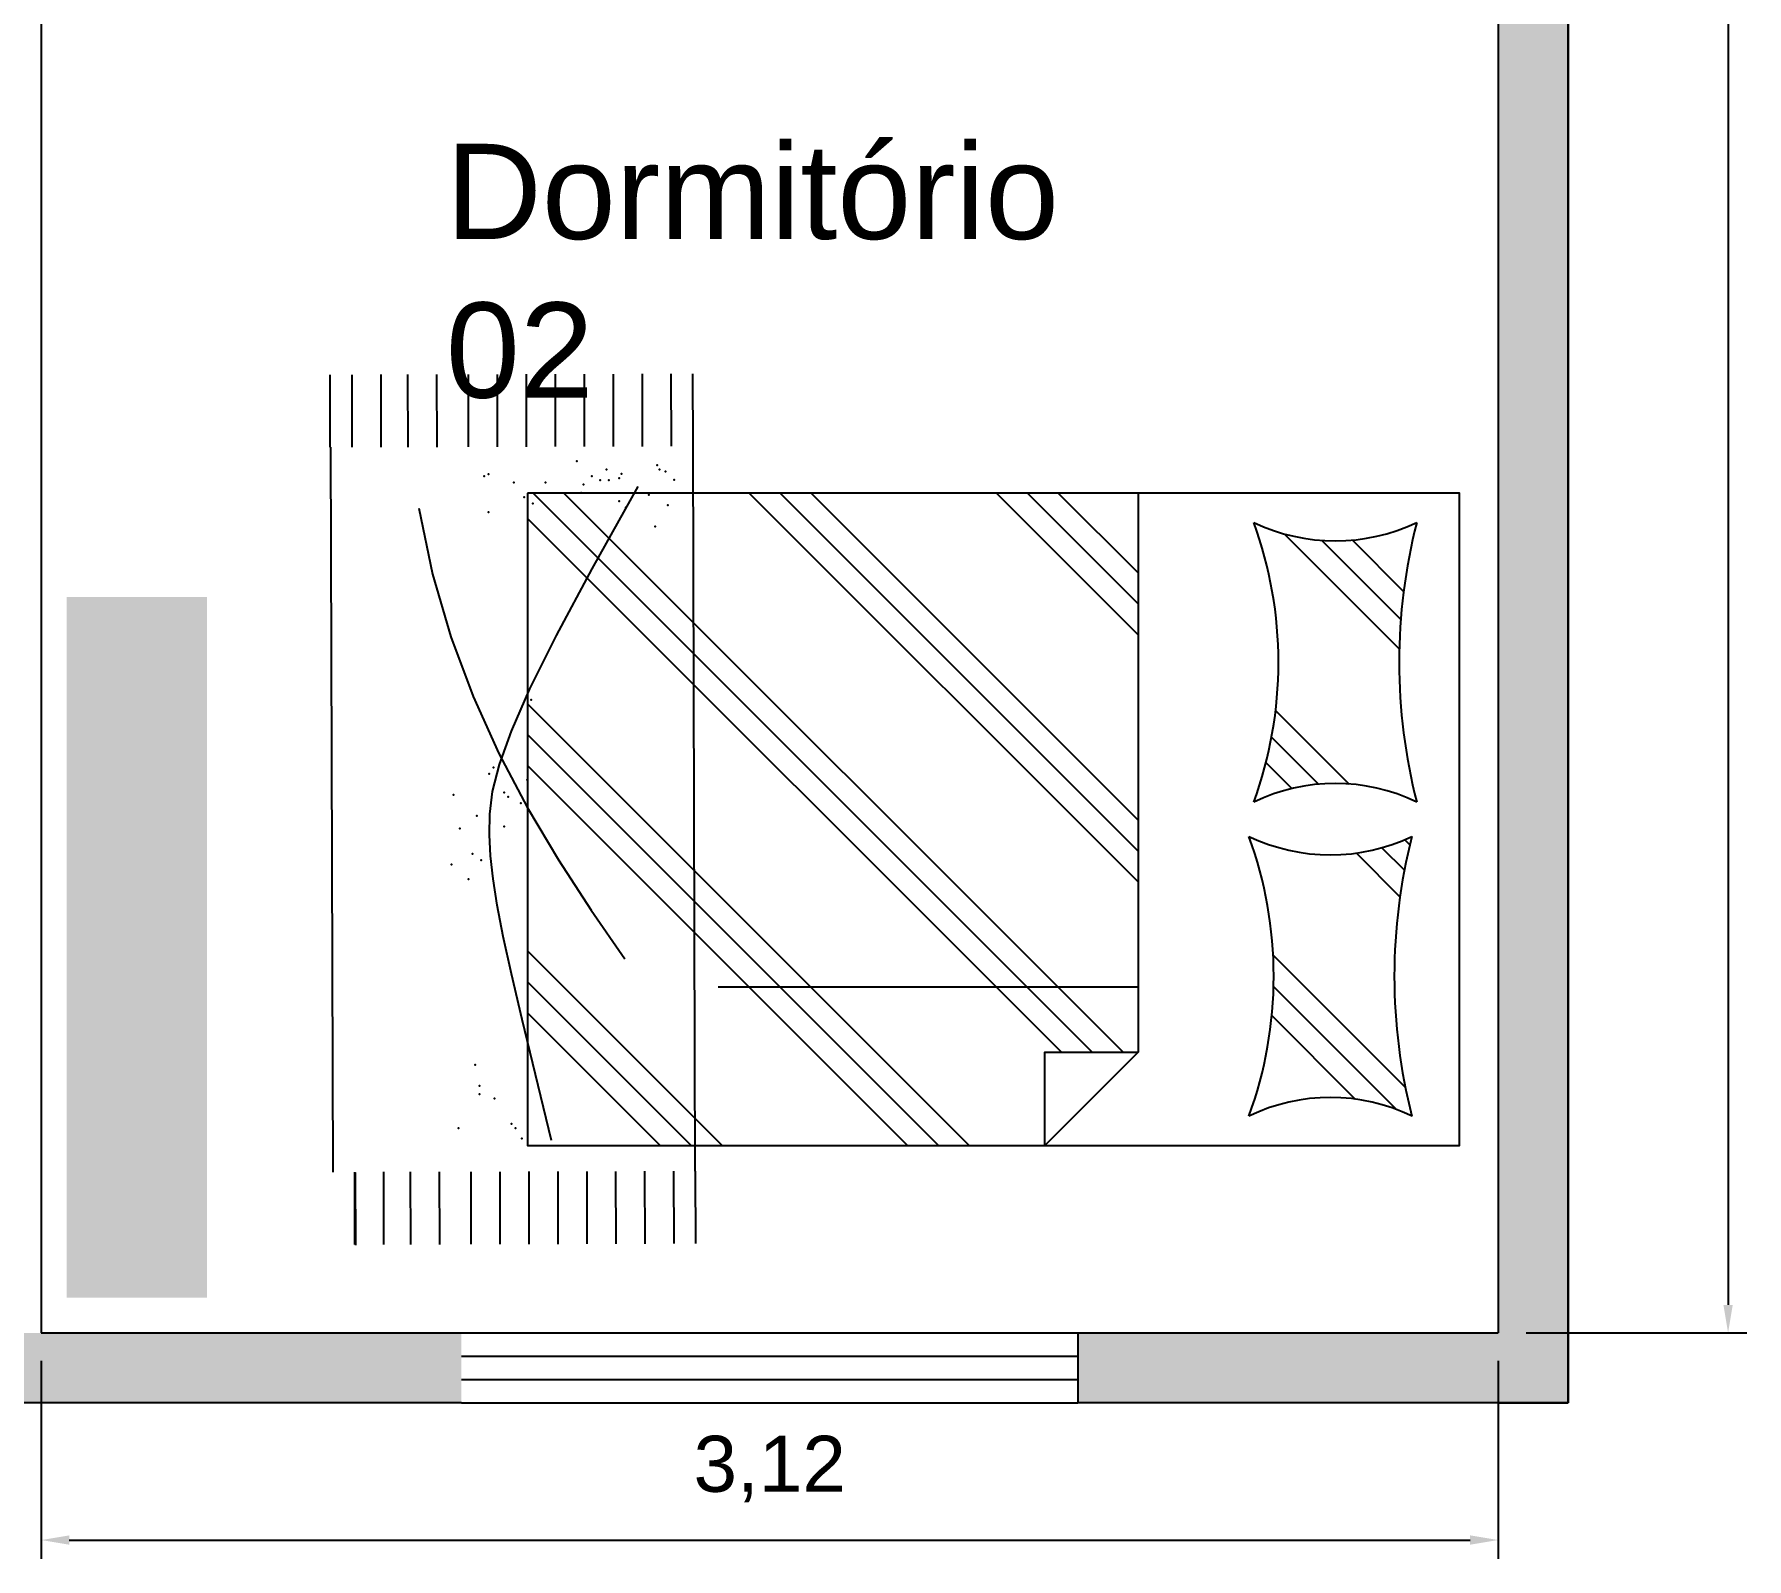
# Model space of a CAD drawing. Header units: millimetres. Extents: x 1389 to 2186, y 2011 to 2343.
# Drawn here: x 1392.676 to 1396.344, y 2332.944 to 2336.208 of the extents above; entities that cross this region are included whole.
import ezdxf

# ---------------------------------------------------------------- set-up
doc = ezdxf.new("R2010")
doc.units = ezdxf.units.MM
for name, color, linetype in [('cotas', 4, 'Continuous'), ('janelas', 253, 'Continuous'), ('moveis', 240, 'Continuous'), ('paredes', 250, 'Continuous')]:
    doc.layers.add(name, color=color, linetype=linetype)
doc.layers.add('PDF_Text', color=7, linetype='Continuous', true_color=0x0044a3)
doc.styles.add('Annotative', font='arial.ttf')
doc.styles.get("Standard").update_dxf_attribs({"font": 'arial.ttf'})
doc.dimstyles.new('ISO-25', dxfattribs={"dimscale": 0.2, "dimtxt": 0.6, "dimasz": 0.3, "dimexe": 0.2, "dimexo": 0.3, "dimgap": 0.4, "dimtad": 1, "dimtoh": 1, "dimtxsty": 'Standard', "dimcen": -0.3, "dimadec": 0, "dimazin": 0, "dimtfac": 1, "dimtmove": 1, "dimatfit": 3, "dimfxl": 1, "dimarcsym": 0})

# ---------------------------------------------------------------- blocks, each defined once
blk = doc.blocks.new('*X19')
at = {"color": 0}
for p, q in [((3.451, 4.1139), (3.4619, 4.1248)), ((2.7951, 3.8557), (3.0413, 4.1019)), ((2.8082, 4.0014), (2.918, 4.1112)), ((2.8088, 3.9358), (2.9782, 4.1051)), ((3.4682, 4.0648), (3.5164, 4.113)), ((3.4797, 4.01), (3.5732, 4.1035)), ((3.6987, 3.8313), (3.9826, 4.1152)), ((3.7659, 3.8322), (4.0298, 4.0961)), ((3.8284, 3.8284), (4.0075, 4.0075)), ((3.1736, 3.8365), (3.3314, 3.9943)), ((3.2311, 3.8277), (3.3319, 3.9285)), ((3.2854, 3.8158), (3.3412, 3.8715))]:
    blk.add_line(p, q, dxfattribs=at)
blk = doc.blocks.new('*X18')
at = {"color": 0}
for p, q in [((2.7071, 2.7071), (3.5414, 3.5414)), ((2.7071, 3.2375), (3.0111, 3.5414)), ((2.7071, 2.7734), (3.4752, 3.5414)), ((2.7071, 3.3038), (2.9448, 3.5414)), ((2.7071, 2.8397), (3.4089, 3.5414)), ((2.7071, 3.3701), (2.8785, 3.5414)), ((2.7071, 2.3094), (3.9071, 3.5094)), ((2.7071, 2.2431), (3.9071, 3.4431)), ((2.7615, 2.2312), (3.9071, 3.3768)), ((3.1592, 2.2312), (4.1071, 3.1791)), ((3.2255, 2.2312), (4.1071, 3.1128)), ((3.2918, 2.2312), (4.1071, 3.0465)), ((3.6896, 2.2312), (4.1071, 2.6487)), ((3.7559, 2.2312), (4.1071, 2.5824)), ((3.8222, 2.2312), (4.1071, 2.5161))]:
    blk.add_line(p, q, dxfattribs=at)
blk = doc.blocks.new('tapete1')
at = {"layer": 'moveis'}
for p, q in [((2190.521, 2005.8544), (2190.5206, 2006.0096)), ((2190.5681, 2005.8545), (2190.5677, 2006.0097)), ((2190.6302, 2005.8547), (2190.6297, 2006.0099)), ((2190.6875, 2005.8548), (2190.687, 2006.0101)), ((2190.7496, 2005.855), (2190.7491, 2006.0102)), ((2190.8171, 2005.8552), (2190.8166, 2006.0104)), ((2190.8792, 2005.8554), (2190.8787, 2006.0106)), ((2190.9413, 2005.8556), (2190.9408, 2006.0108)), ((2191.0033, 2005.8558), (2191.0029, 2006.011)), ((2191.0654, 2005.8559), (2191.065, 2006.0112)), ((2191.1275, 2005.8561), (2191.1271, 2006.0113)), ((2191.1896, 2005.8563), (2191.1892, 2006.0115)), ((2191.2517, 2005.8565), (2191.2512, 2006.0117)), ((2191.2977, 2005.8566), (2191.2973, 2006.0118)), ((2190.5217, 2005.8544), (2190.5262, 2004.3022)), ((2191.3023, 2004.3045), (2191.2977, 2005.8566)), ((2190.7105, 2005.7241), (2190.7399, 2005.5824)), ((2190.7399, 2005.5824), (2190.7791, 2005.4482)), ((2190.7791, 2005.4482), (2190.8269, 2005.3206)), ((2190.8269, 2005.3206), (2190.8821, 2005.199)), ((2190.8821, 2005.199), (2190.9433, 2005.0827)), ((2190.9433, 2005.0827), (2191.0095, 2004.9711)), ((2191.0095, 2004.9711), (2191.0794, 2004.8633)), ((2191.0794, 2004.8633), (2191.1518, 2004.7588)), ((2190.5726, 2004.3024), (2190.5731, 2004.1472)), ((2190.5745, 2004.3014), (2190.575, 2004.1462)), ((2190.6347, 2004.3026), (2190.6352, 2004.1473)), ((2190.692, 2004.3027), (2190.6925, 2004.1475)), ((2190.7541, 2004.3029), (2190.7546, 2004.1477)), ((2190.8216, 2004.3031), (2190.8221, 2004.1479)), ((2190.8837, 2004.3033), (2190.8841, 2004.1481)), ((2190.9458, 2004.3035), (2190.9462, 2004.1482)), ((2191.0079, 2004.3036), (2191.0083, 2004.1484)), ((2191.07, 2004.3038), (2191.0704, 2004.1486)), ((2191.132, 2004.304), (2191.1325, 2004.1488)), ((2191.1941, 2004.3042), (2191.1946, 2004.149)), ((2191.2562, 2004.3044), (2191.2567, 2004.1492)), ((2191.3023, 2004.3045), (2191.3027, 2004.1493))]:
    blk.add_line(p, q, dxfattribs=at)
blk.add_lwpolyline([(2190.9947, 2004.37), (2190.9602, 2004.5112), (2190.9318, 2004.629), (2190.9091, 2004.7266), (2190.8914, 2004.8072), (2190.8784, 2004.8741), (2190.8694, 2004.9304), (2190.864, 2004.9795), (2190.8617, 2005.0245), (2190.8625, 2005.0689), (2190.8686, 2005.1174), (2190.8831, 2005.175), (2190.9088, 2005.2465), (2190.9485, 2005.3369), (2191.0051, 2005.4511), (2191.0814, 2005.594), (2191.1805, 2005.7706)], dxfattribs=at)
for p in [(2191.0492, 2005.8245), (2191.221, 2005.8159), (2191.221, 2005.8159), (2190.8504, 2005.7923), (2190.8594, 2005.7968), (2190.9137, 2005.7789), (2190.9815, 2005.7791), (2191.081, 2005.7929), (2191.0991, 2005.7839), (2191.1126, 2005.8066), (2191.1171, 2005.784), (2191.1397, 2005.7886), (2191.1442, 2005.7976), (2191.2256, 2005.8069), (2191.2391, 2005.8024), (2191.2573, 2005.7844), (2190.9364, 2005.7473), (2191.0585, 2005.7567), (2191.0629, 2005.7748), (2191.2031, 2005.7526), (2190.8597, 2005.7155), (2190.9545, 2005.7338), (2191.1399, 2005.7389), (2191.1535, 2005.7254), (2191.2439, 2005.7302), (2191.2169, 2005.6849), (2190.9512, 2005.3138), (2190.8613, 2005.1555), (2190.8703, 2005.169), (2190.9427, 2005.1421), (2190.7846, 2005.1101), (2190.8931, 2005.1149), (2190.9021, 2005.1059), (2190.9293, 2005.0924), (2190.8344, 2005.065), (2190.7984, 2005.0378), (2190.8933, 2005.0426), (2190.8256, 2004.9837), (2190.7805, 2004.961), (2190.8438, 2004.9702), (2190.8167, 2004.9295), (2190.8315, 2004.5321), (2190.8406, 2004.4869), (2190.8407, 2004.4689), (2190.8724, 2004.4599), (2190.7957, 2004.3965), (2190.9087, 2004.4058), (2190.9178, 2004.3968), (2190.9314, 2004.3743)]:
    blk.add_point(p, dxfattribs=at)
blk = doc.blocks.new('*D31')
at = {"layer": 'cotas', "color": 0, "lineweight": -2, "transparency": 16777216}
for p, q in [((1392.6914, 2333.3672), (1392.6914, 2332.9437)), ((1395.8114, 2333.3672), (1395.8114, 2332.9437)), ((1392.7514, 2332.9837), (1395.7514, 2332.9837))]:
    blk.add_line(p, q, dxfattribs=at)
at = {"layer": 'cotas', "color": 0, "transparency": 16777216}
for points in [[(1392.7514, 2332.9937), (1392.7514, 2332.9737), (1392.6914, 2332.9837)], [(1395.7514, 2332.9937), (1395.7514, 2332.9737), (1395.8114, 2332.9837)]]:
    blk.add_solid(points, dxfattribs=at)
at = {"layer": 'Defpoints', "color": 0, "transparency": 16777216}
for p in [(1392.6914, 2333.4272), (1395.8114, 2333.4272), (1395.8114, 2332.9837)]:
    blk.add_point(p, dxfattribs=at)
at = {"layer": 'cotas', "color": 0, "transparency": 16777216, "insert": (1394.2514, 2333.1358), "char_height": 0.12, "attachment_point": 5}
blk.add_mtext('3,12', dxfattribs=at)
blk = doc.blocks.new('*D33')
at = {"layer": 'cotas', "color": 0, "lineweight": -2, "transparency": 16777216}
for p, q in [((1395.8714, 2340.7372), (1396.3438, 2340.7372)), ((1396.3038, 2340.6772), (1396.3038, 2333.4872)), ((1395.8714, 2333.4272), (1396.3438, 2333.4272))]:
    blk.add_line(p, q, dxfattribs=at)
at = {"layer": 'cotas', "color": 0, "transparency": 16777216}
for points in [[(1396.2938, 2340.6772), (1396.3138, 2340.6772), (1396.3038, 2340.7372)], [(1396.2938, 2333.4872), (1396.3138, 2333.4872), (1396.3038, 2333.4272)]]:
    blk.add_solid(points, dxfattribs=at)
at = {"layer": 'Defpoints', "color": 0, "transparency": 16777216}
for p in [(1395.8114, 2340.7372), (1395.8114, 2333.4272), (1396.3038, 2333.4272)]:
    blk.add_point(p, dxfattribs=at)
at = {"layer": 'cotas', "color": 0, "transparency": 16777216, "insert": (1396.1517, 2337.0822), "char_height": 0.12, "attachment_point": 5, "rotation": 90}
blk.add_mtext('7,31', dxfattribs=at)

msp = doc.modelspace()

# ---------------------------------------------------------------- hatches: boundary and pattern name
at = {"true_color": 0x000000}
h = msp.add_hatch(color=18, dxfattribs=at)
h.dxf.hatch_style = 1
h.paths.add_polyline_path([(1395.9614, 2336.6972), (1395.8114, 2336.6972), (1395.8114, 2333.2772), (1395.9614, 2333.2772)])
h.paths.add_polyline_path([(1395.8114, 2337.5972), (1395.9614, 2337.5972), (1395.9614, 2340.8872), (1395.8114, 2340.8872)])
h = msp.add_hatch(color=18, dxfattribs=at)
h.dxf.hatch_style = 1
h.paths.add_polyline_path([(1394.9114, 2333.4272), (1394.9114, 2333.2772), (1395.8114, 2333.2772), (1395.8114, 2333.4272)])
h.paths.add_polyline_path([(1392.4814, 2333.4272), (1392.4814, 2333.2772), (1393.5914, 2333.2772), (1393.5914, 2333.4272)])
h.paths.add_polyline_path([(1389.8614, 2333.2772), (1389.8614, 2333.4272), (1389.7114, 2333.4272), (1389.7114, 2333.278)])
at = {"layer": 'moveis'}
h = msp.add_hatch(dxfattribs=at)
h.set_pattern_fill('ANGLE', color=256)
h.set_pattern_definition([(0, (-792.646, 329.469), (0, 6.985), [5.08, -1.905]), (90, (-792.646, 329.469), (-6.985, 4e-16), [5.08, -1.905])])
h.paths.add_polyline_path([(1395.0403, 2335.2255), (1394.1376, 2335.2255), (1394.1417, 2333.8285), (1394.8408, 2333.8285), (1394.8408, 2334.0281), (1395.0403, 2334.0281)])
at = {"layer": 'moveis', "true_color": 0x991b1e}
h = msp.add_hatch(color=244, dxfattribs=at)
h.dxf.hatch_style = 1
h.paths.add_polyline_path([(1393.0461, 2335.0027), (1392.7461, 2335.0027), (1392.7461, 2333.5027), (1393.0461, 2333.5027)])

# ---------------------------------------------------------------- linework, layer by layer
for p, q in [((1395.9614, 2336.6972), (1395.9614, 2333.2772)), ((1392.6914, 2336.3472), (1392.6914, 2333.4272)), ((1395.8114, 2336.3172), (1395.8114, 2333.4272)), ((1392.6914, 2333.4272), (1393.5914, 2333.4272)), ((1394.9114, 2333.4272), (1395.8114, 2333.4272)), ((1394.9114, 2333.4272), (1394.9114, 2333.2772)), ((1393.5914, 2333.2772), (1392.4814, 2333.2772)), ((1395.9614, 2333.2772), (1394.9114, 2333.2772))]:
    msp.add_line(p, q)
at = {"layer": 'janelas'}
for p, q in [((1393.5914, 2333.4272), (1394.9114, 2333.4272)), ((1394.9114, 2333.4272), (1394.9114, 2333.2772)), ((1393.5914, 2333.3772), (1394.9114, 2333.3772)), ((1393.5914, 2333.3272), (1394.9114, 2333.3272)), ((1393.5914, 2333.2772), (1394.9114, 2333.2772))]:
    msp.add_line(p, q, dxfattribs=at)
at = {"layer": 'moveis'}
msp.add_lwpolyline([(1393.7329, 2335.2255), (1393.7329, 2333.8285), (1395.7286, 2333.8285), (1395.7286, 2335.2255)], close=True, dxfattribs=at)
msp.add_lwpolyline([(1395.0403, 2335.2255), (1395.0403, 2334.0281), (1394.8408, 2333.8285), (1394.8408, 2334.0281), (1395.0403, 2334.0281)], dxfattribs=at)
for centre, radius, start, end in [((1395.4625, 2335.5297), 0.4066, 244.568, 295.432), ((1394.4698, 2334.8631), 0.8712, 339.9014, 20.0986), ((1396.8018, 2334.8631), 1.2025, 165.5843, 194.4157), ((1395.4625, 2334.2028), 0.401, 64.1834, 115.8166), ((1395.4523, 2334.8575), 0.4066, 244.568, 295.432), ((1394.4596, 2334.1909), 0.8712, 339.9014, 20.0986), ((1396.7915, 2334.1909), 1.2025, 165.5843, 194.4157), ((1395.4523, 2333.5305), 0.401, 64.1834, 115.8166)]:
    msp.add_arc(centre, radius, start, end, dxfattribs=at)
at = {"layer": 'paredes'}
for p, q in [((1395.9614, 2333.2772), (1395.9614, 2336.6972)), ((1395.8114, 2333.2772), (1395.9614, 2333.2772))]:
    msp.add_line(p, q, dxfattribs=at)

# ---------------------------------------------------------------- block references
at = {"layer": 'moveis', "xscale": 0.9978754418076882, "yscale": 0.9978754418076882, "zscale": 0.9978754418076882, "rotation": 270}
for name in ['*X18', '*X19']:
    msp.add_blockref(name, (1391.5064, 2337.9269), dxfattribs=at)
at = {"layer": 'paredes'}
msp.add_blockref('tapete1', (-797.2105, 329.4692), dxfattribs=at)

# ---------------------------------------------------------------- texts
at = {"layer": 'PDF_Text', "insert": (1393.5579, 2335.9734), "char_height": 0.203839, "width": 1.584287, "attachment_point": 1, "style": 'Annotative'}
msp.add_mtext('Dormitório 02', dxfattribs=at)

# ---------------------------------------------------------------- dimensions: what is measured, and where the dimension line sits
at = {"layer": 'cotas'}
dim = msp.add_linear_dim(base=(1396.3038, 2333.4272), p1=(1395.8114, 2340.7372), p2=(1395.8114, 2333.4272), angle=90, dimstyle='ISO-25', dxfattribs=at)
dim.commit()
dim.dimension.update_dxf_attribs({"geometry": '*D33', "text_midpoint": (1396.1517, 2337.0822)})
dim = msp.add_linear_dim(base=(1395.8114, 2332.9837), p1=(1392.6914, 2333.4272), p2=(1395.8114, 2333.4272), dimstyle='ISO-25', dxfattribs=at)
dim.commit()
dim.dimension.update_dxf_attribs({"geometry": '*D31', "text_midpoint": (1394.2514, 2333.1358)})

doc.saveas('drawing.dxf')
